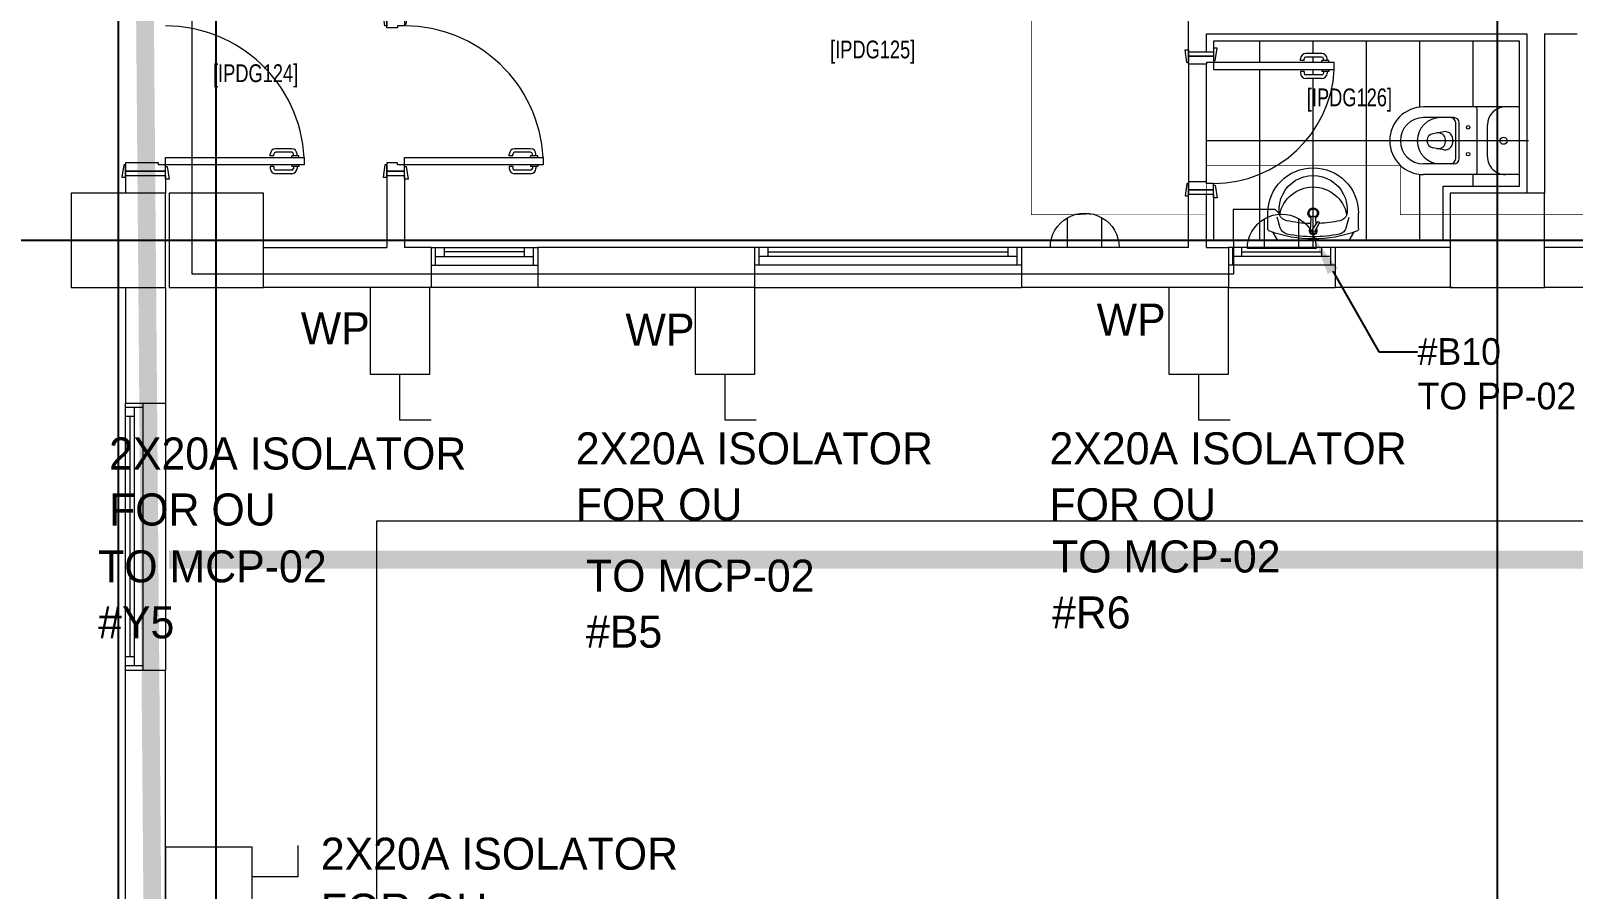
# Model space of a CAD drawing. Header units: metres. Extents: x 75097 to 220695, y -1557923 to -1361206.
# Drawn here: x 114521 to 123189, y -1415133 to -1410310 of the extents above; entities that cross this region are included whole.
import ezdxf
from ezdxf import colors
from ezdxf.entities.mleader import LeaderData, LeaderLine
from ezdxf.math import Vec2, Vec3

# ---------------------------------------------------------------- set-up
doc = ezdxf.new("R2010")
doc.units = ezdxf.units.M
doc.linetypes.add('DASHED2', pattern=[0.375, 0.25, -0.125])
doc.layers.get('0').update_dxf_attribs({"lineweight": 0})
for name, color, linetype, lineweight in [('A-100 - Copy$0$72_EGR_BASE_TEXT', 8, 'Continuous', 0), ('A-100 - Copy$0$Aluminum', 8, 'Continuous', 0), ('A-100 - Copy$0$car', 8, 'Continuous', 0), ('A-100 - Copy$0$Proj', 8, 'Continuous', 0), ('A-100 - Copy$0$SANIT', 8, 'Continuous', 0), ('A-100 - Copy$0$Structure', 8, 'Continuous', 9), ('A-100 - Copy$0$Tiles', 8, 'Continuous', 0), ('A-100 - Copy$0$Walls', 8, 'Continuous', 0), ('A-100 - Copy$0$Wooden Joinery', 8, 'Continuous', 0)]:
    doc.layers.add(name, color=color, linetype=linetype, lineweight=lineweight)
doc.layers.add('A-100 - Copy$0$axes', color=8, linetype='Continuous')
doc.layers.add('PD-VENT', color=8, linetype='Continuous')
for name, color, linetype, lineweight, true_color in [('E-POWR', 7, 'Continuous', 9, 0x4e7e3e), ('E-POWR-IDEN _1-100_', 7, 'Continuous', 9, 0x4e7e3e), ('EXF', 7, 'Continuous', 0, 0x4e7e3e)]:
    doc.layers.add(name, color=color, linetype=linetype, lineweight=lineweight, true_color=true_color)
doc.styles.add('A-100 - Copy$0$X3G_ENTITY_2587EA', font='swisscl.ttf', dxfattribs={"height": 200})
doc.styles.add('Optima_5', font='', dxfattribs={"height": 3.001644635294117})
doc.styles.get("Standard").update_dxf_attribs({"font": 'GOTHIC.TTF'})
doc.styles.get('Optima_5').set_extended_font_data('Optima')

# ---------------------------------------------------------------- blocks, each defined once
blk = doc.blocks.new('GI-041_dwg__U120-3902841-GI-041')
at = {"layer": 'E-POWR', "flags": 128}
blk.add_lwpolyline([(-0.1145104514798731, 0), (0.1145104514835111, 0), (0.1145104514835111, 0.1572161212370702), (-0.1145104514798731, 0.1572161212370702)], close=True, dxfattribs=at)
blk.add_lwpolyline([(0.2354098001378588, 0.1613172386560109), (0.2354098001378588, 0.07860806061853508), (0.1145104514835111, 0.07860806061853508)], dxfattribs=at)
blk = doc.blocks.new('WALL OUTLET')
at = {"layer": 'E-POWR', "extrusion": (9.943985188764976e-05, 4.907407864795519e-07, 0.9999999950557376)}
for p, q in [((-193.4304136794672, 0.01263734116218984, 0.01923468558029609), (193.4304136794817, -0.01263734139502048, -0.01923468558029609)), ((-193.430413547394, 0.01263740309514105, 0.01923468450644653), (193.4304138115403, -0.01263727922923863, -0.019234686654146))]:
    blk.add_line(p, q, dxfattribs=at)
for points, elevation in [([(-96.71520713728118, 0.007879801793025413), (-96.70426286632348, 167.521971706554)], -1.060686635745434e-09), ([(96.71520723929038, -0.006318670697510483), (96.72615161227164, 167.5093343856481)], -1.060682118525502e-09)]:
    blk.add_lwpolyline(points, dxfattribs=dict(at, elevation=elevation))
blk.add_arc((1.320732887427738e-07, 6.193295173245693e-08, -1.060682440858634e-09), 193.4304150486375, 359.9962567094866, 179.9962567094867, dxfattribs=at)
blk = doc.blocks.new('A-100 - Copy$0$WC manta')
at = {"layer": 'A-100 - Copy$0$SANIT'}
for p, q in [((-0.1300000000000026, 0.1799999999999784), (-0.1300000000000021, -0.1800000000000352)), ((-0.1200000000000032, 0.1899999999999835), (0.4100000000000383, 0.1899999999998698)), ((0.1089999999999978, 0.1799999999999784), (0.1089999999999973, -0.180000000000021)), ((0.0499999999999976, 0.08999999999997499), (0.04999999999999849, -0.09000000000001762)), ((0.2089999999999979, 0.0999999999999801), (0.2089999999999979, -0.1000000000000085)), ((0.2289999999999979, 0.0999999999999801), (0.2289999999999979, -0.1000000000000085)), ((0.2389999999999977, 0.1299999999999812), (0.4100000000000001, 0.1299999999999955)), ((-0.1800000000000019, -1.4210854715202e-14), (0.6499999999999972, 0)), ((0.2955435778343052, 0.05099335474704958), (0.3580878172658544, 0.03932111432524721)), ((0.2955435778343083, -0.05099335474706379), (0.358087817265849, -0.03932111432530405)), ((0.2389999999999994, -0.1300000000000097), (0.4100000000000001, -0.1299999999999812)), ((-0.120000000000001, -0.1900000000000404), (0.410000000000077, -0.1899999999998272))]:
    blk.add_line(p, q, dxfattribs=at)
for centre, radius in [((-0.04000000000000181, -1.4210854715202e-14), 0.02), ((0.1589999999999976, 0.07524999999998272), 0.01), ((0.1589999999999976, -0.07525000000001114), 0.01)]:
    blk.add_circle(centre, radius, dxfattribs=at)
for centre, radius, start, end in [((-0.1200000000000028, 0.1799999999999784), 0.01, 90.00000000000281, 180), ((-0.05000000000000249, 0.08999999999997499), 0.1, 0, 90.0000000000015), ((0.1189999999999976, 0.1799999999999784), 0.01, 90, 180), ((0.4099999999999997, 0), 0.1899999999999977, 270, 90), ((0.2389999999999977, 0.0999999999999801), 0.03, 90, 180), ((0.2589999999999977, 0.0999999999999801), 0.03, 90, 180), ((0.3146591216085324, -1.4210854715202e-14), 0.1299999999999977, 270, 90), ((0.4099999999999997, 0), 0.1299999999999977, 270, 90), ((0.302892476788585, 1.4210854715202e-14), 0.05876042778213645, 141.5249730953281, 218.475026904783), ((0.2882053240761837, 0.01167224042180237), 0.04, 79.42885282056038, 141.5249730953252), ((0.3453775567838338, 1.4210854715202e-14), 0.05876042778213645, 166.4175867627366, 193.5824132373916), ((0.3271417994111214, 0.004405769433930118), 0.04, 79.42885282056035, 166.4175867627366), ((0.3507495635077338, -2.842170943040401e-14), 0.04, 280.5711471794227, 79.42885282056916), ((0.2882053240762104, -0.01167224042180237), 0.04, 218.4750269047819, 280.5711471794153), ((0.3271417994111308, -0.004405769433944329), 0.04, 193.5824132373898, 280.5711471793922), ((-0.0500000000000016, -0.09000000000001762), 0.1, 270.0000000000061, 0), ((0.2389999999999977, -0.1000000000000085), 0.03, 180, 270), ((0.2589999999999977, -0.1000000000000085), 0.03, 180, 270), ((-0.1200000000000023, -0.1800000000000352), 0.01, 180, 270.0000000000084), ((0.1189999999999971, -0.180000000000021), 0.01, 180, 270.0000000000009)]:
    blk.add_arc(centre, radius, start, end, dxfattribs=at)
blk = doc.blocks.new('A-100 - Copy$0$lav-manta 60')
at = {"layer": 'A-100 - Copy$0$SANIT'}
for p, q in [((-0.2658112752778532, -0.0528604784439608), (-0.2358005871623812, 1.4210854715202e-14)), ((-0.2358005871623803, 0), (0.2358005871623812, 1.4210854715202e-14)), ((8.881784197001252e-16, 0.04000000000002046), (-6.217248937900877e-15, -0.5599999999999739)), ((0.2658112752778532, -0.0528604784439608), (0.2358005871623812, 1.4210854715202e-14)), ((-0.3000000000000007, -0.07892544397115842), (-0.3000000000000016, -0.1799999999999926)), ((-0.2184831274915995, -0.08410578956296888), (-0.238337111529991, -0.1537086973741566)), ((-0.01500000000000323, -0.1473122635064641), (-0.01986414486488819, -0.06399025504892109)), ((0.0274395542141237, -0.120963039179756), (-0.007817085774672883, -0.0673337147440094)), ((0.03890213914203589, -0.1141610597856442), (0.008722840084338657, -0.05751880514141305)), ((0.01909829523756645, -0.07699205969632317), (0.01986206894530085, -0.06400790666485534)), ((0.2184831274916004, -0.08410578956296888), (0.2383371115299919, -0.1537086973741566)), ((0.2999999999999989, -0.07892544397115842), (0.299999999999998, -0.1799999999999926)), ((0.0149999999999979, -0.1473122635064641), (0.01740925070904797, -0.1057058166811373))]:
    blk.add_line(p, q, dxfattribs=at)
for centre, radius, start, end in [((-0.2800000000000011, -0.07892544397115842), 0.02, 109.8228838830087, 180), ((0, -0.855681818181921), 0.84568181818193, 70.17711611698898, 109.8228838830111), ((-0.1607845660526097, -0.1005641007725586), 0.06, 101.8086224012993, 164.079387877085), ((0, -0.8696182228863449), 0.84568181818193, 78.1913775987016, 101.8086224012984), ((-2.664535259100376e-15, -0.06166307873495214), 0.02500000000000305, 320.7474472845807, 220.3679850115468), ((-9.769962616701378e-15, -0.06166307873495214), 0.02000000000000313, 353.2670776885322, 186.6820056531071), ((-9.769962616701378e-15, -0.06166307873495214), 0.009657274115586034, 25.41267285391787, 215.9577171006651), ((0.1607845660526097, -0.1005641007725586), 0.06, 15.92061212291503, 78.19137759870078), ((0.2799999999999994, -0.07892544397115842), 0.02, 0, 70.17711611699127), ((-5.329070518200751e-15, -0.1799999999999926), 0.2999999999999998, 180, 0), ((-1.77635683940025e-15, -0.2038909794933232), 0.2252122890089872, 174.8142152564765, 5.185784743523504), ((-0.164536051019244, -0.1889581848927691), 0.06, 102.0882578917687, 174.8142152564765), ((-1.77635683940025e-15, -0.1282362600928906), 0.2252122890089872, 190.6097301344279, 349.3902698655721), ((0, -0.9572184320334429), 0.84568181818193, 91.1571592519256, 102.0882578917694), ((-3.552713678800501e-15, -0.1799999999999926), 0.03500000000000014, 115.3105877077287, 64.6894122922684), ((-3.552713678800501e-15, -0.1799999999999926), 0.02750000000000075, 117.1495709494952, 62.85042905050146), ((-2.664535259100376e-15, -0.1473122635064641), 0.01500000000000057, 180, 6.758042587173681e-11), ((0, -0.9572184320334429), 0.84568181818193, 88.54855929439348, 88.84397810137993), ((0.03317084667807624, -0.1175620494827143), 0.0066644162705284, 210.6851949742506, 30.68519497445045), ((0, -0.9572184320334429), 0.84568181818193, 77.9117421082308, 87.42744881614517), ((0.1645360510192404, -0.1889581848927691), 0.06, 5.185784743523504, 77.91174210823132)]:
    blk.add_arc(centre, radius, start, end, dxfattribs=at)
blk = doc.blocks.new('A-100 - Copy$0$A$C72370EFE')
at = {"layer": 'A-100 - Copy$0$Wooden Joinery'}
for p, q in [((-0.04999999999995453, -0.07000000000000028), (-0.04999999999984084, -0.1600000000000037)), ((-0.02999999999997272, -0.07000000000000028), (-0.02999999999985903, -0.1600000000000037)), ((-0.009999999999990905, -0.03999999999999915), (-0.01999999999998181, -0.03999999999999915)), ((-0.009999999999990905, -0.06000000000000227), (-0.01999999999998181, -0.06000000000000227)), ((-0.009999999999990905, -0.03000000000000114), (-0.01000000000010459, -0.07000000000000028)), ((0, -0.03000000000000114), (-0.009999999999990905, -0.03000000000000114)), ((0, -0.07000000000000028), (-0.009999999999990905, -0.07000000000000028)), ((0.04000000000019099, -0.03000000000000114), (0.0500000000001819, -0.03000000000000114)), ((0.04000000000019099, -0.07000000000000028), (0.0500000000001819, -0.07000000000000028)), ((0.0500000000001819, -0.03000000000000114), (0.05000000000029559, -0.07000000000000028)), ((0.0500000000001819, -0.03999999999999915), (0.0600000000001728, -0.03999999999999915)), ((0.0500000000001819, -0.06000000000000227), (0.0600000000001728, -0.06000000000000227)), ((0.07000000000016371, -0.07000000000000028), (0.07000000000005002, -0.1600000000000037)), ((0.09000000000014552, -0.07000000000000028), (0.09000000000003183, -0.1600000000000037)), ((-0.009999999999877218, -0.1700000000000017), (-0.01999999999986812, -0.1700000000000017)), ((-0.009999999999877218, -0.1700000000000017), (-0.009999999999877218, -0.1900000000000048)), ((0.05000000000006821, -0.1700000000000017), (0.06000000000005912, -0.1700000000000017)), ((0.05000000000006821, -0.1700000000000017), (0.05000000000006821, -0.1900000000000048)), ((-0.009999999999877218, -0.1900000000000048), (-0.01999999999986812, -0.1900000000000048)), ((0.05000000000006821, -0.1900000000000048), (0.06000000000005912, -0.1900000000000048))]:
    blk.add_line(p, q, dxfattribs=at)
for centre, radius, start, end in [((-0.01999999999998181, -0.07000000000000028), 0.03, 90, 180), ((-0.01999999999998181, -0.07000000000000028), 0.01, 90, 180), ((0.0600000000001728, -0.07000000000000028), 0.03, 0, 90), ((0.0600000000001728, -0.07000000000000028), 0.01, 0, 90), ((-0.01999999999986812, -0.1600000000000037), 0.03, 180, 270), ((-0.01999999999986812, -0.1600000000000037), 0.01, 180, 270), ((0.06000000000005912, -0.1600000000000037), 0.01, 270, 0), ((0.06000000000005912, -0.1600000000000037), 0.03, 270, 0)]:
    blk.add_arc(centre, radius, start, end, dxfattribs=at)
blk = doc.blocks.new('A-100 - Copy$0$A$C41DF7AD3')
at = {"layer": 'A-100 - Copy$0$Wooden Joinery', "elevation": -2.945133954490586e-07}
for points in [[(819.996862408123, 779.9931421977235), (819.9968624061439, 1558.960964293801), (859.9987809290178, 1558.960964293801), (859.9987809309969, 779.9931421974907)], [(70.00405686779413, 779.9931421977235), (70.00405686779413, 789.9936218283838), (0.0006994531722739339, 799.994101459044), (0.0006994531722739339, 779.9931421974907)], [(869.99926056189, 779.9931421974907), (869.99926056189, 789.9936218283838), (940.0026179769775, 799.994101459044), (940.0026179769775, 779.9931421974907)], [(80.00453649892006, 679.9931421974907), (80.00453649892006, 669.9926625668304), (10.00117908406537, 659.9921829359373), (10.0011790842982, 679.9931421974907)], [(859.9987809312297, 679.9931421974907), (859.9987809312297, 669.9926625668304), (930.0021383460844, 659.9921829359373), (930.0021383460844, 679.9931421974907)]]:
    blk.add_lwpolyline(points, close=True, dxfattribs=at)
for points in [[(45.00285779184196, 779.9931421974907), (45.00285779207479, 679.9931421974907), (20.0016587151913, 679.9931421974907), (20.00165871495847, 779.9931421977235), (45.00285779184196, 779.9931421974907)], [(45.00285779160913, 779.9931421974907), (80.00453649892006, 779.9931421977235), (80.00453649915289, 739.9912236746168), (90.00501612958033, 739.9912236748496), (90.00501613004599, 679.9931421974907), (45.00285779207479, 679.9931421974907), (45.00285779160913, 779.9931421974907)], [(895.0004596385406, 779.9931421972578), (859.9987809309969, 779.9931421974907), (859.9987809309969, 739.991223674384), (849.9983013003366, 739.9912236748496), (849.9983013001038, 679.9931421972578), (895.0004596383078, 679.9931421974907), (895.0004596385406, 779.9931421972578)], [(895.0004596383078, 779.9931421977235), (895.0004596383078, 679.9931421974907), (920.0016587151913, 679.9931421972578), (920.0016587149585, 779.9931421974907), (895.0004596383078, 779.9931421977235)]]:
    blk.add_lwpolyline(points, dxfattribs=at)
at = {"layer": 'A-100 - Copy$0$Wooden Joinery'}
blk.add_arc((859.9987809309969, 779.9931421974907, -2.945133954490586e-07), 779.9942444320768, 92.93969730957957, 180, dxfattribs=at)
at = {"layer": 'A-100 - Copy$0$Wooden Joinery', "xscale": 999.9999999998856, "yscale": 999.9999999998856, "zscale": 999.9999999998856}
blk.add_blockref('A-100 - Copy$0$A$C72370EFE', (819.9968624055618, 1558.960964293801, -2.945133954490586e-07), dxfattribs=at)
blk = doc.blocks.new('A-100 - Copy')
at = {"layer": 'A-100 - Copy$0$Aluminum'}
for p, q in [((116771.2749688015, -1411527.694349592, -0.0833814177251071), (117371.2749688011, -1411527.694349592, -0.0833814177251071)), ((116796.2749688011, -1411627.694349592, -0.08338141772510799), (116796.2749688011, -1411527.694349592, -0.08338141772510799)), ((116796.2749688011, -1411577.694349592, -0.08338141772510799), (117346.2749688006, -1411577.694349592, -0.08338141772510799)), ((116846.2749688011, -1411577.694349592, -0.08338141772510799), (116846.2749688011, -1411527.694349592, -0.08338141772510799)), ((117296.2749688006, -1411552.694349592, -0.08338141772510799), (116846.2749688011, -1411552.694349592, -0.08338141772510799)), ((117296.2749688006, -1411577.694349592, -0.08338141772510799), (117296.2749688006, -1411527.694349592, -0.08338141772510799)), ((117346.2749688006, -1411627.694349592, -0.08338141772510799), (117346.2749688006, -1411527.694349592, -0.08338141772510799)), ((120089.2946333359, -1411527.689913701, 4.384278481998689), (118589.2946333359, -1411527.689913699, 4.384278481998689)), ((118614.2946333359, -1411627.687392496, 4.384278481998803), (118614.2946333359, -1411527.687392496, 4.384278481998803)), ((120064.2946333359, -1411577.687392498, 4.384278481998803), (118614.2946333359, -1411577.687392496, 4.384278481998803)), ((118664.2946333359, -1411577.687392496, 4.384278481998803), (118664.2946333359, -1411527.687392496, 4.384278481998803)), ((118664.2946333359, -1411552.687392496, 4.384278481998803), (120014.2946333359, -1411552.687392498, 4.384278481998803)), ((120014.2946333359, -1411577.687392498, 4.384278481998803), (120014.2946333359, -1411527.687392498, 4.384278481998803)), ((120064.2946333359, -1411627.687392498, 4.384278481998803), (120064.2946333359, -1411527.687392498, 4.384278481998803)), ((121851.6519770301, -1411527.694240492, -2.4452506356681), (121251.6519770306, -1411527.694240492, -2.4452506356681)), ((121276.6519770306, -1411627.694240492, -2.4452506356681), (121276.6519770306, -1411527.694240492, -2.4452506356681)), ((121826.6519770301, -1411577.694240492, -2.4452506356681), (121276.6519770306, -1411577.694240492, -2.4452506356681)), ((121326.6519770306, -1411577.694240492, -2.4452506356681), (121326.6519770306, -1411527.694240492, -2.4452506356681)), ((121326.6519770306, -1411552.694240492, -2.4452506356681), (121776.6519770301, -1411552.694240492, -2.4452506356681)), ((121776.6519770301, -1411577.694240492, -2.4452506356681), (121776.6519770301, -1411527.694240492, -2.4452506356681)), ((121826.6519770301, -1411627.694240492, -2.4452506356681), (121826.6519770301, -1411527.694240492, -2.4452506356681)), ((116771.2749688011, -1411627.694349592, -0.08338141772510799), (117371.2749688006, -1411627.694349592, -0.08338141772510799)), ((120089.2946333359, -1411627.687392498, 4.384278481998803), (118589.2946333359, -1411627.687392496, 4.384278481998803)), ((121851.6519770301, -1411627.694240492, -2.4452506356681), (121251.6519770306, -1411627.694240492, -2.4452506356681)), ((115053.2750779032, -1413902.18979422, 1.055931964089041e-08), (115053.2750779008, -1412402.18979422, 1.055931964089041e-08)), ((115153.2750779008, -1412427.18979422, 1.055931964089041e-08), (115053.2750779008, -1412427.18979422, 1.055931964089041e-08)), ((115103.2750779032, -1413877.18979422, 1.055931964089041e-08), (115103.2750779008, -1412427.18979422, 1.055931964089041e-08)), ((115153.2750779032, -1413902.18979422, 1.055931964089041e-08), (115153.2750779008, -1412402.18979422, 1.055931964089041e-08)), ((115103.2750779008, -1412477.18979422, 1.055931964089041e-08), (115053.2750779008, -1412477.18979422, 1.055931964089041e-08)), ((115078.2750779008, -1412477.18979422, 1.055931964089041e-08), (115078.2750779032, -1413827.18979422, 1.055931964089041e-08)), ((115103.2750779032, -1413827.18979422, 1.055931964089041e-08), (115053.2750779032, -1413827.18979422, 1.055931964089041e-08)), ((115153.2750779032, -1413877.18979422, 1.055931964089041e-08), (115053.2750779032, -1413877.18979422, 1.055931964089041e-08))]:
    blk.add_line(p, q, dxfattribs=at)
at = {"layer": 'A-100 - Copy$0$axes'}
for p, q in [((115013.2767416118, -1477297.371337795, -5.890049949996978e-07), (115013.2767416118, -1366771.856553255, -5.890049949996978e-07)), ((115563.2767416118, -1477297.371337795, -5.890049949996978e-07), (115563.2767416118, -1366771.856553255, -5.890049949996978e-07)), ((115563.2767416118, -1477297.371337795, -5.890049949996978e-07), (115563.2767416118, -1366771.856553255, -5.890049949996978e-07)), ((122763.2767416118, -1477297.367632305, -5.890049949996978e-07), (122763.2767416118, -1387547.689794294, -5.890049949996978e-07)), ((178940.3176320153, -1411488.190384565, 2.361869228524717), (95846.58685985906, -1411488.190384565, 2.361869228524717))]:
    blk.add_line(p, q, dxfattribs=at)
at = {"layer": 'A-100 - Copy$0$car'}
for p, q in [((121028.276741612, -1410497.689803837, -5.890049949996978e-07), (121028.276741612, -1411157.689803837, -5.890049949996978e-07)), ((121128.276741612, -1411157.689803837, -5.890049949996978e-07), (121128.276741612, -1410497.689803836, -5.890049949996978e-07))]:
    blk.add_line(p, q, dxfattribs=at)
at = {"layer": 'A-100 - Copy$0$Proj'}
for p, q in [((117371.2749688011, -1411752.694414661, 2.361868934011411), (116771.2749688015, -1411752.694414661, 2.361868934011411)), ((118589.2946333359, -1411752.689913699, 4.384278481998689), (120089.2946333359, -1411752.689913701, 4.384278481998689)), ((121251.6519770306, -1411752.694305561, -2.839315813574217e-07), (121851.6519770301, -1411752.694305561, -2.839315813574217e-07)), ((115278.2750779008, -1412402.18979422, 1.055931964089041e-08), (115278.2750779027, -1413902.18979422, 1.055931964089041e-08))]:
    blk.add_line(p, q, dxfattribs=at)
at = {"layer": 'A-100 - Copy$0$Proj', "elevation": 2.361868639498369}
blk.add_lwpolyline([(157430.3176692086, -1413062.689818138), (157430.3176692086, -1424372.689818138), (116466.6838497655, -1424372.689818138), (116466.6838497655, -1413062.689818138)], close=True, dxfattribs=at)
at = {"layer": 'A-100 - Copy$0$Structure'}
for points, elevation in [([(114748.2749688011, -1411752.689803837), (115278.2749688011, -1411752.689803837), (115278.2749688011, -1411222.689803837), (114748.2749688011, -1411222.689803837)], 2.361868934011548), ([(115298.2749688011, -1411752.689804599), (115828.2749688011, -1411752.689804599), (115828.2749688011, -1411222.689804599), (115298.2749688011, -1411222.689804599)], 2.36186893401141), ([(122498.2767416122, -1411752.689803837), (123028.276741612, -1411752.689803837), (123028.2767416122, -1411222.689803837), (122498.2767416122, -1411222.689803837)], -5.890273202524554e-07)]:
    blk.add_lwpolyline(points, close=True, dxfattribs=dict(at, elevation=elevation))
at = {"layer": 'A-100 - Copy$0$Tiles'}
for p, q in [((121428.276741612, -1410487.689803836, -5.890049949996978e-07), (121428.276741612, -1410367.689803837, -5.890049949996978e-07)), ((121728.276741612, -1410437.689803836, -5.890049949996978e-07), (121728.276741612, -1410367.689803837, -5.890049949996978e-07)), ((122028.276741612, -1411487.689803837, -5.890049949996978e-07), (122028.276741612, -1410367.689803837, -5.890049949996978e-07)), ((122328.276741612, -1410738.74536592, -5.890049949996978e-07), (122328.276741612, -1410367.689803837, -5.890049949996978e-07)), ((122628.276741612, -1410737.689803837, -5.890049949996978e-07), (122628.276741612, -1410367.689803837, -5.890049949996978e-07)), ((121728.276741612, -1410487.689803836, -5.890049949996978e-07), (121728.276741612, -1410457.689803836, -5.890049949996978e-07)), ((121428.276741612, -1411487.689803837, -5.890049949996978e-07), (121428.276741612, -1410527.689803836, -5.890049949996978e-07)), ((121728.276741612, -1410557.689803836, -5.890049949996978e-07), (121728.276741612, -1410527.689803836, -5.890049949996978e-07)), ((121728.276741612, -1411079.689803837, -5.890049949996978e-07), (121728.276741612, -1410577.689803836, -5.890049949996978e-07)), ((122158.2767261227, -1410927.689803837, -5.890049949996978e-07), (121128.276741612, -1410927.689803837, -5.890049949996978e-07)), ((122328.276741612, -1411487.689803837, -5.890049949996978e-07), (122328.276741612, -1411116.634241753, -5.890049949996978e-07)), ((122628.276741612, -1411182.689803837, -5.890049949996978e-07), (122628.276741612, -1411117.689803837, -5.890049949996978e-07))]:
    blk.add_line(p, q, dxfattribs=at)
at = {"layer": 'A-100 - Copy$0$Tiles', "elevation": -5.890273202524554e-07}
blk.add_lwpolyline([(121168.276741612, -1411227.689803837), (121168.276741612, -1411487.689803837), (122458.2767416122, -1411487.689803837), (122458.2767416122, -1411182.689803837), (122888.276741612, -1411182.689803837), (122888.276741612, -1410367.689803837), (121168.276741612, -1410367.689803837), (121168.276741612, -1410427.689803837)], dxfattribs=at)
at = {"layer": 'A-100 - Copy$0$Walls'}
for p, q in [((121028.276741612, -1410427.689803837, -5.890049949996978e-07), (121028.276741612, -1410227.689803836, -5.890049949996978e-07)), ((121128.276741612, -1410427.689803837, -5.890049949996978e-07), (121128.276741612, -1410327.689803837, -5.890049949996978e-07)), ((121128.276741612, -1410327.689803837, -5.890049949996978e-07), (122928.276741612, -1410327.689803837, -5.890049949996978e-07)), ((122928.276741612, -1410327.689803837, -5.890049949996978e-07), (122928.276741612, -1411222.689803837, -5.890049949996978e-07)), ((123028.276741612, -1410327.689803837, -5.890049949996978e-07), (123028.276741612, -1411222.689803837, -5.890049949996978e-07)), ((123028.276741612, -1410327.689803837, -5.890049949996978e-07), (123211.6509980606, -1410327.689803837, -5.890049949996978e-07)), ((121028.276741612, -1410427.689803837, -5.890049949996978e-07), (121128.276741612, -1410427.689803837, -5.890049949996978e-07)), ((115053.2749688011, -1411122.689803837, 2.361868934011548), (115053.2749688011, -1411222.689803837, 2.361868934011548)), ((115053.2749688011, -1411122.689803837, 2.361868934011548), (115278.2749688015, -1411122.689803837, 2.361868934011548)), ((115278.2749688011, -1411122.689803837, 2.361868934011548), (115278.2749688011, -1411222.689803837, 2.361868934011548)), ((116521.2340640926, -1411122.689803837, -5.890049949996978e-07), (116521.2340640926, -1411527.689803837, -5.890049949996978e-07)), ((116521.2340640926, -1411122.689803837, -5.890049949996978e-07), (116621.2340640926, -1411122.689803837, -5.890049949996978e-07)), ((116621.2340640926, -1411122.689803837, -5.890049949996978e-07), (116621.2340640926, -1411527.689804599, -5.890049949996978e-07)), ((121028.276741612, -1411527.689804599, -5.890049949996978e-07), (121028.276741612, -1411227.689803837, -5.890049949996978e-07)), ((121028.276741612, -1411227.689803837, -5.890049949996978e-07), (121128.276741612, -1411227.689803837, -5.890049949996978e-07)), ((121128.276741612, -1411527.689803837, -5.890049949996978e-07), (121128.276741612, -1411227.689803837, -5.890049949996978e-07)), ((115828.2749688011, -1411527.689803836, 2.36186893401141), (116521.2340640926, -1411527.689803837, -5.890049949996978e-07)), ((116771.2749688011, -1411527.689913699, 2.361868934011411), (116621.2340640926, -1411527.689804599, -5.890051335555313e-07)), ((116771.2749688011, -1411527.689913699, 2.361868934011411), (116771.2749688011, -1411752.694458694, 2.361868934011411)), ((118589.2946333359, -1411527.689913699, 4.384278481998689), (117371.2749688011, -1411527.689913699, 2.361868934011411)), ((117371.2749688011, -1411527.689913699, 2.361868934011411), (117371.2749688011, -1411752.694414661, 2.361868934011411)), ((118589.2946333359, -1411527.687362777, 4.384278481998803), (118589.2946333359, -1411752.687362777, 4.384278481998803)), ((120089.2946333359, -1411527.687283396, 4.384278481998803), (120089.2946333359, -1411752.687501599, 4.384278481998803)), ((121028.276741612, -1411527.689804599, -5.890051335555313e-07), (120089.2946333359, -1411527.689913701, 4.384278481998689)), ((121128.276741612, -1411527.689803837, -5.890049949996978e-07), (121251.6519770306, -1411527.694240492, -2.4452506356681)), ((121251.6519770301, -1411527.689804599, -2.839315813574217e-07), (121251.6519770301, -1411752.694305561, -2.839315813574217e-07)), ((122498.2767416122, -1411527.689804599, -5.890051335555313e-07), (121851.6519770301, -1411527.689804599, -5.890051335555313e-07)), ((121851.6519770301, -1411527.689804599, -2.839315813574217e-07), (121851.6519770301, -1411752.694349594, -2.839315813574217e-07)), ((124111.6509980608, -1411527.689803837, -2.839313761882067e-07), (123028.2767416122, -1411527.689803837, -5.890049949996978e-07)), ((115053.2749688011, -1411752.689803837, -2.94514312493277e-07), (115053.2749688011, -1412402.18979422, -2.94514312493277e-07)), ((115278.2749688011, -1411752.689803837, -2.94514312493277e-07), (115278.2749688011, -1412402.18979422, -2.94514312493277e-07)), ((116771.2749688011, -1411752.694458694, 2.361868934011411), (115828.2749688011, -1411752.689804599, 2.36186893401141)), ((118589.2946333359, -1411752.689913699, 4.384278481998689), (117371.2749688011, -1411752.694414661, 2.361868934011411)), ((121251.6519770301, -1411752.689804599, -5.890051335555313e-07), (120089.2946333359, -1411752.689913701, 4.384278481998689)), ((122511.2330613656, -1411752.689804599, -5.890051335555313e-07), (121851.6519770301, -1411752.689804599, -5.890051335555313e-07)), ((124211.6509980608, -1411752.689803837, -5.890050092105525e-07), (123028.276741612, -1411752.689803836, -5.890049949996978e-07)), ((115053.2750481814, -1412402.18979422, 1.055931964089041e-08), (115278.2750481814, -1412402.18979422, 1.055931964089041e-08)), ((115053.2749688011, -1415592.188824417, -2.94514312493277e-07), (115053.2749688011, -1413902.18979422, -2.94514312493277e-07)), ((115053.2749688011, -1413902.18979422, 1.055931964089041e-08), (115278.2751870039, -1413902.18979422, 1.055931964089041e-08)), ((115278.2749688011, -1415592.188824417, -2.94514312493277e-07), (115278.2749688011, -1413902.18979422, -2.94514312493277e-07))]:
    blk.add_line(p, q, dxfattribs=at)
at = {"layer": 'A-100 - Copy$0$Wooden Joinery'}
for p, q in [((121657.0992515518, -1410477.689803836, -5.890049949996978e-07), (121657.0992515518, -1410467.689803836, -5.890049949996978e-07)), ((121677.0992515518, -1410477.689803836, -5.890049949996978e-07), (121677.0992515518, -1410467.689803836, -5.890049949996978e-07)), ((121777.0992515518, -1410437.689803836, -5.890049949996978e-07), (121687.0992515518, -1410437.689803836, -5.890049949996978e-07)), ((121777.0992515518, -1410457.689803836, -5.890049949996978e-07), (121687.0992515518, -1410457.689803836, -5.890049949996978e-07)), ((121787.0992515518, -1410477.689803836, -5.890049949996978e-07), (121787.0992515518, -1410467.689803836, -5.890049949996978e-07)), ((121807.0992515518, -1410477.689803836, -5.890049949996978e-07), (121807.0992515518, -1410467.689803836, -5.890049949996978e-07)), ((121677.0992515518, -1410477.689803836, -5.890049949996978e-07), (121657.0992515518, -1410477.689803836, -5.890049949996978e-07)), ((121657.0992515518, -1410537.689803836, -5.890049949996978e-07), (121657.0992515518, -1410547.689803836, -5.890049949996978e-07)), ((121677.0992515518, -1410537.689803836, -5.890049949996978e-07), (121657.0992515518, -1410537.689803836, -5.890049949996978e-07)), ((121677.0992515518, -1410537.689803836, -5.890049949996978e-07), (121677.0992515518, -1410547.689803836, -5.890049949996978e-07)), ((121777.0992515518, -1410557.689803836, -5.890049949996978e-07), (121687.0992515518, -1410557.689803836, -5.890049949996978e-07)), ((121817.0992515518, -1410477.689803836, -5.890049949996978e-07), (121777.0992515518, -1410477.689803836, -5.890049949996978e-07)), ((121777.0992515518, -1410487.689803836, -5.890049949996978e-07), (121777.0992515518, -1410477.689803836, -5.890049949996978e-07)), ((121777.0992515518, -1410527.689803836, -5.890049949996978e-07), (121777.0992515518, -1410537.689803836, -5.890049949996978e-07)), ((121817.0992515518, -1410537.689803836, -5.890049949996978e-07), (121777.0992515518, -1410537.689803836, -5.890049949996978e-07)), ((121787.0992515518, -1410537.689803836, -5.890049949996978e-07), (121787.0992515518, -1410547.689803836, -5.890049949996978e-07)), ((121807.0992515518, -1410537.689803836, -5.890049949996978e-07), (121807.0992515518, -1410547.689803836, -5.890049949996978e-07)), ((121817.0992515518, -1410487.689803836, -5.890049949996978e-07), (121817.0992515518, -1410477.689803836, -5.890049949996978e-07)), ((121817.0992515518, -1410527.689803836, -5.890049949996978e-07), (121817.0992515518, -1410537.689803836, -5.890049949996978e-07)), ((121777.0992515518, -1410577.689803836, -5.890049949996978e-07), (121687.0992515518, -1410577.689803836, -5.890049949996978e-07))]:
    blk.add_line(p, q, dxfattribs=at)
for points, elevation in [([(121028.276741612, -1410487.689803836), (121018.276741612, -1410487.689803836), (121008.276741612, -1410417.689803836), (121028.276741612, -1410417.689803836)], -5.890273202524554e-07), ([(121168.276741612, -1410477.689803836), (121178.276741612, -1410477.689803836), (121188.276741612, -1410407.689803836), (121168.276741612, -1410407.689803836)], -5.890273202524554e-07), ([(121168.276741612, -1410527.689803837), (121847.0992515518, -1410527.689803836), (121847.0992515518, -1410487.689803836), (121168.276741612, -1410487.689803836)], -5.890273202524554e-07), ([(115053.2749688011, -1411062.686926053), (115043.2744891704, -1411062.686926053), (115033.2740095397, -1411132.690283468), (115053.2749688011, -1411132.690283468)], 2.361868934011548), ([(115278.2749688015, -1411022.68500753), (116057.2427908974, -1411022.685007528), (116057.2427908974, -1411062.686926051), (115278.2749688011, -1411062.686926053)], 2.361868934011548), ([(115278.2749688011, -1411072.687405684), (115288.2754484322, -1411072.687405684), (115298.2759280629, -1411142.690763099), (115278.2749688011, -1411142.690763099)], 2.361868934011548), ([(121028.276741612, -1411167.689803837), (121018.276741612, -1411167.689803837), (121008.276741612, -1411237.689803837), (121028.276741612, -1411237.689803837)], -5.890273202524554e-07), ([(121168.276741612, -1411177.689803837), (121178.276741612, -1411177.689803837), (121188.276741612, -1411247.689803837), (121168.276741612, -1411247.689803837)], -5.890273202524554e-07)]:
    blk.add_lwpolyline(points, close=True, dxfattribs=dict(at, elevation=elevation))
for points, elevation in [([(121168.276741612, -1410452.689803837), (121028.276741612, -1410452.689803837), (121028.276741612, -1410427.689803837), (121168.276741612, -1410427.689803837), (121168.276741612, -1410452.689803837)], -5.890273202524554e-07), ([(121168.276741612, -1410452.689803837), (121168.276741612, -1410487.689803836), (121128.2767416115, -1410487.689803837), (121128.276741612, -1410497.689803836), (121028.276741612, -1410497.689803837), (121028.276741612, -1410452.689803837), (121168.276741612, -1410452.689803837)], -5.890273202524554e-07), ([(115278.2749688011, -1411097.68860476), (115278.2749688011, -1411062.686926053), (115238.273050278, -1411062.686926053), (115238.2730502784, -1411052.686446422), (115053.2749688011, -1411052.686446422), (115053.2749688011, -1411097.68860476), (115278.2749688011, -1411097.68860476)], 2.361868934011548), ([(115278.2749688015, -1411097.68860476), (115053.2749688011, -1411097.68860476), (115053.2749688011, -1411122.689803837), (115278.2749688011, -1411122.689803837), (115278.2749688015, -1411097.68860476)], 2.361868934011548), ([(121168.276741612, -1411202.689803837), (121168.276741612, -1411167.689803837), (121128.2767416115, -1411167.689803837), (121128.276741612, -1411157.689803837), (121028.276741612, -1411157.689803837), (121028.276741612, -1411202.689803837), (121168.276741612, -1411202.689803837)], -5.890273202524554e-07), ([(121168.276741612, -1411202.689803837), (121028.276741612, -1411202.689803837), (121028.276741612, -1411227.689803837), (121168.276741612, -1411227.689803837), (121168.276741612, -1411202.689803837)], -5.890273202524554e-07)]:
    blk.add_lwpolyline(points, dxfattribs=dict(at, elevation=elevation))
for centre, radius, start, end in [((115278.2749688011, -1411062.686926053, 2.361868934011548), 779.9942444320768, 2.939697302832704, 90), ((121687.0992515518, -1410467.689803836, -5.890049949996978e-07), 30, 90, 180), ((121687.0992515518, -1410467.689803836, -5.890049949996978e-07), 10, 90, 180), ((121777.0992515518, -1410467.689803836, -5.890049949996978e-07), 30, 0, 90), ((121777.0992515518, -1410467.689803836, -5.890049949996978e-07), 10, 0, 90), ((121168.276741612, -1410487.689803836, -5.890049949996978e-07), 680.0000000006321, 270, 356.6277133173587), ((121687.0992515518, -1410547.689803836, -5.890049949996978e-07), 30, 180, 270), ((121687.0992515518, -1410547.689803836, -5.890049949996978e-07), 10, 180, 270), ((121777.0992515518, -1410547.689803836, -5.890049949996978e-07), 10, 270, 0), ((121777.0992515518, -1410547.689803836, -5.890049949996978e-07), 30, 270, 0)]:
    blk.add_arc(centre, radius, start, end, dxfattribs=at)
at = {"layer": 'A-100 - Copy$0$SANIT', "rotation": 180}
for name, p, xscale, yscale, zscale in [('A-100 - Copy$0$WC manta', (122758.2767261227, -1410927.689803837, -5.890049949996978e-07), 999.9999999999995, 999.9999999999995, 999.9999999999995), ('A-100 - Copy$0$lav-manta 60', (121728.276741612, -1411487.689803837, -5.890049949996978e-07), -850.0000000001897, 850.0000000001897, 850.0000000001897)]:
    blk.add_blockref(name, p, dxfattribs=dict(at, xscale=xscale, yscale=yscale, zscale=zscale))
at = {"layer": 'A-100 - Copy$0$Wooden Joinery', "rotation": 270}
blk.add_blockref('A-100 - Copy$0$A$C41DF7AD3', (115841.2409218955, -1410202.688145122, -2.9449159910655e-07), dxfattribs=at)
at = {"layer": 'A-100 - Copy$0$Wooden Joinery', "xscale": 999.9999999998856, "yscale": 999.9999999998856, "zscale": 999.9999999998856, "rotation": 270}
blk.add_blockref('A-100 - Copy$0$A$C72370EFE', (116057.2427908974, -1411022.685007527, 2.361868934011548), dxfattribs=at)
at = {"layer": 'A-100 - Copy$0$72_EGR_BASE_TEXT', "char_height": 100, "attachment_point": 2, "style": 'A-100 - Copy$0$X3G_ENTITY_2587EA'}
for s, insert in [('[IPDG125]', (119252.6479164648, -1410364.791322231)), ('[IPDG124]', (115784.4992831778, -1410498.17961057, 2.361869523038339)), ('[IPDG126]', (121932.0758275941, -1410634.088284631, -5.890049949996978e-07))]:
    blk.add_mtext(s, dxfattribs=dict(at, insert=insert))

msp = doc.modelspace()

# ---------------------------------------------------------------- linework, layer by layer
at = {"layer": 'E-POWR', "color": 240, "linetype": 'DASHED2', "ltscale": 500, "true_color": 0xf10e52, "const_width": 100}
for points, elevation in [([(115595.2749688822, -1375232.881893354), (115595.2749688822, -1391802.693561996), (116997.3301446634, -1391802.693561996), (116997.2489916578, -1396837.689813331), (115052.2489916578, -1396837.689813331), (115298.2749688012, -1426617.689813337), (94944.93737715419, -1426713.638264694), (95011.39850256141, -1395531.31063167), (100350.318622883, -1395542.689854024), (100350.318622883, -1389463.762690778)], -5.890273202524554e-07), ([(115298.2749688012, -1413281.42846939), (159313.2767416121, -1413281.428468627), (159393.2767537391, -1448612.690934658), (173978.2767416119, -1448457.689747838), (173978.2767416122, -1433902.689719453), (175258.2767416119, -1433902.689719453), (175258.2767416119, -1404237.688734011), (173964.2767416119, -1404237.688734011), (173978.2767416122, -1396822.689812459), (166814.3707126911, -1396822.689809597), (166814.3707126911, -1395572.689514267), (144628.6947103621, -1395572.689514267), (144628.6947103621, -1391327.689750261), (116969.0187558988, -1391327.689750261), (116997.3301446634, -1391802.693561996)], 2.36186893401141)]:
    msp.add_lwpolyline(points, dxfattribs=dict(at, elevation=elevation))
at = {"layer": 'E-POWR', "const_width": 3, "elevation": -3.11745747438863e-07}
msp.add_lwpolyline([(129697.0444770274, -1406896.014697746), (124400.481030988, -1406896.014697746), (124400.4810364389, -1408075.90405121), (124398.5493750518, -1408463.6036012), (124398.5493750518, -1409593.064695688), (126055.7621472581, -1409593.064688034), (126931.1995199395, -1409593.064688034), (126931.1995199395, -1411342.985398573), (122218.3740596191, -1411343.455822228), (122218.0870302424, -1411066.075652414), (121128.2767416121, -1411066.140268416), (121128.2767416121, -1411341.75501494), (120144.2584589371, -1411342.773264206), (120144.2584493077, -1409251.911277258), (118567.5459094699, -1409251.911269976), (118567.5459094699, -1406687.107374952), (119454.540120957, -1406687.107374952), (119454.540120957, -1406168.081803867), (118578.23270162, -1406168.081803867)], dxfattribs=at)
at = {"layer": 'EXF', "color": 85}
msp.add_lwpolyline([(121540.6779369223, -1411340.579876187), (121513.8089876759, -1411313.71092694), (121277.9360359715, -1411313.71092694), (121281.2391548213, -1411676.848952546), (116475.4420357025, -1411676.848952546), (115428.2143997105, -1411676.848952546), (115430.0864835322, -1407485.013153811), (116589.1483982778, -1407485.013153811), (116613.3946431295, -1407509.259398663)], dxfattribs=at)

# ---------------------------------------------------------------- block references
at = {"color": 85, "xscale": 2127.341102341351, "yscale": 2127.341102341351, "zscale": 2127.341102341351, "rotation": 269.9999999997816}
for p in [(116428.5480327869, -1411996.292623496, -0.002207725476525813), (118255.3825946933, -1411996.293319735, 4.10751191929496), (120917.7539348834, -1411996.292610324, 0.6286667101750356)]:
    msp.add_blockref('GI-041_dwg__U120-3902841-GI-041', p, dxfattribs=at)
at = {"color": 85, "xscale": 2127.341102341351, "yscale": 2127.341102341351, "zscale": 2127.341102341351}
msp.add_blockref('GI-041_dwg__U120-3902841-GI-041', (115521.877758882, -1415231.399756604, -2.94514312493277e-07), dxfattribs=at)
at = {"layer": 'PD-VENT', "color": 85, "xscale": -1, "rotation": 359.9816343017128}
for p in [(120444.4747536618, -1411527.689817836, -0.002676978854465606), (121551.6519684506, -1411533.698741457, -2.44525093013585)]:
    msp.add_blockref('WALL OUTLET', p, dxfattribs=at)

# ---------------------------------------------------------------- texts
at = {"layer": 'E-POWR-IDEN _1-100_', "char_height": 180.0986781176469, "attachment_point": 1, "rotation": 359.99999998665976, "line_spacing_factor": 1.047942986718497, "style": 'Optima_5'}
for s, insert, width in [('WP', (120511.1086583871, -1411842.171939834), 3.637978807091713e-12), ('WP', (116038.2680047684, -1411891.147029242), 3.637978807091713e-12), ('WP', (117863.2054622923, -1411899.39036389), 3.637978807091713e-12), ('2X20A ISOLATOR\\PFOR OU', (114960.9259975619, -1412595.004305671, 0.002229666546739395), 2475.92468828231), ('2X20A ISOLATOR\\PFOR OU', (117583.6769324529, -1412565.969187837, 4.111949311318225), 2475.92468828231), ('2X20A ISOLATOR\\PFOR OU', (120246.048272643, -1412565.968478425, 0.6331041021983013), 2475.92468828231), ('TO MCP-02 \\P#Y5', (114899.3489245225, -1413228.916371785), 2475.92468828231), ('TO MCP-02 \\P#R6', (120260.2766472427, -1413173.496757717), 2475.92468828231), ('TO MCP-02 \\P#B5', (117641.1857471416, -1413281.428469349, 2.36186893401141), 2475.92468828231), ('2X20A ISOLATOR\\PFOR OU', (116150.9430610097, -1414843.556669164, 0.002229666546738951), 2475.92468828231)]:
    msp.add_mtext(s, dxfattribs=dict(at, insert=insert, width=width))

# ---------------------------------------------------------------- leaders
at = {"layer": 'EXF', "color": 85}
ml = msp.add_multileader_mtext('Standard', dxfattribs=at)
ml.set_content('#B10\\PTO PP-02', color=85)
ml.set_leader_properties()
ml.build(insert=Vec2(0, 0))
ml.multileader.update_dxf_attribs({"text_right_attachment_type": 6, "dogleg_length": 0.36, "arrow_head_size": 200})
ctx = ml.context
ctx.base_point, ctx.char_height, ctx.arrow_head_size, ctx.landing_gap_size, ctx.plane_origin = Vec3(122315.0443012631, -1412113.732203333, -2.426592350874439), 150, 200, 0.09, Vec3(122936.6113350764, -1413197.297803806, -2.426592350874439)
ctx.right_attachment = 6
notes = []
notes.append((ctx, [(0, (1, 1, 0), (122097.48712789, -1412113.732203333, -2.426592350874439), (1, 0), 217.5571733731334, [(0, [(121739.5309261145, -1411487.689803837, -2.426592350874439)], 0, [])])]))
ctx.mtext.insert, ctx.mtext.width, ctx.mtext.flow_direction = Vec3(122315.1343012631, -1412036.845731545, -2.426592350874439), 1252.000700392881, 5
for ctx, leaders in notes:
    for number, flags, end, landing, length, lines in leaders:
        leader = LeaderData()
        leader.index, (leader.has_last_leader_line, leader.has_dogleg_vector, leader.attachment_direction) = number, flags
        leader.last_leader_point, leader.dogleg_vector, leader.dogleg_length = Vec3(end), Vec3(landing), length
        for number, points, colour, breaks in lines:
            line = LeaderLine()
            line.index, line.vertices, line.color, line.breaks = number, Vec3.list(points), colors.encode_raw_color(colour), breaks
            leader.lines.append(line)
        ctx.leaders.append(leader)

# ---------------------------------------------------------------- next in the draw order: block references
msp.add_blockref('A-100 - Copy', (0, 0))

doc.saveas('drawing.dxf')
